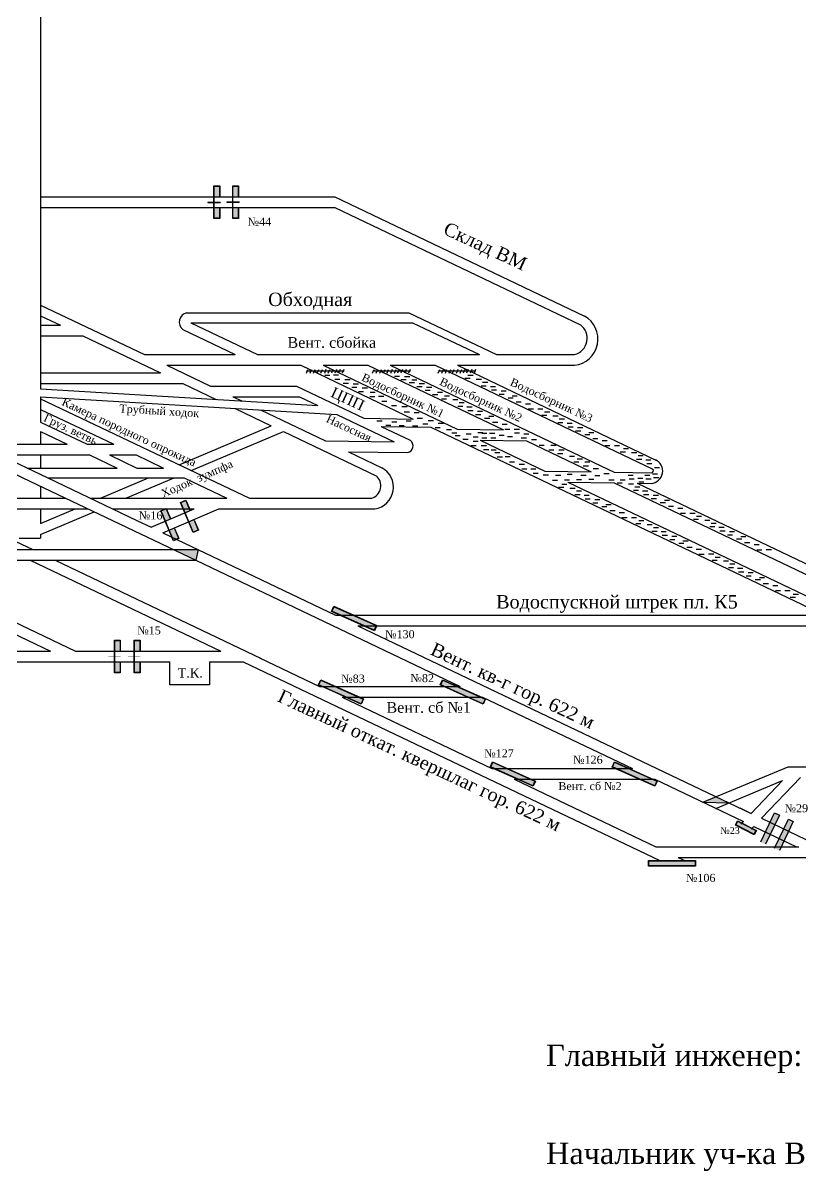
# Model space of a CAD drawing. Header units: millimetres. Extents: x -1207 to 162, y -504 to 324.
# Drawn here: x -433.2 to -141.9, y -425.2 to 5 of the extents above; entities that cross this region are included whole.
import ezdxf

# ---------------------------------------------------------------- set-up
doc = ezdxf.new("R2010")
doc.units = ezdxf.units.MM
for name, color, linetype in [('Двери', 7, 'Continuous'), ('Номера перемычек', 7, 'Continuous'), ('Перемычки 01', 7, 'Continuous'), ('Подписи', 7, 'Continuous')]:
    doc.layers.add(name, color=color, linetype=linetype)
doc.styles.get("Standard").update_dxf_attribs({"font": 'TIMES.TTF', "height": 10})

msp = doc.modelspace()

# ---------------------------------------------------------------- hatches: boundary and pattern name
for color, points in [(256, [(-367.557, -192.293), (-376.849, -192.293), (-368.462, -196.293)]), (256, [(-401.259, -232.313), (-401.259, -232.457), (-398.937, -232.457), (-398.937, -232.313)]), (256, [(-396.581, -232.457), (-396.581, -232.313), (-398.837, -232.313), (-398.837, -232.457)]), (256, [(-393.85, -232.313), (-393.85, -232.457), (-391.528, -232.457), (-391.528, -232.313)]), (256, [(-389.172, -232.457), (-389.172, -232.313), (-391.428, -232.313), (-391.428, -232.457)]), (256, [(-173.372, -284.904), (-178.342, -286.966), (-168.516, -287.221)]), (3, [(-165.254, -294.103), (-165.971, -295.478), (-159.216, -298.999), (-158.499, -297.624)])]:
    msp.add_hatch(color=color).paths.add_polyline_path(points)
h = msp.add_hatch(color=256)
h.paths.add_polyline_path([(-165.314, -293.913), (-166.161, -295.537), (-159.156, -299.189), (-158.309, -297.564)])
h.paths.add_polyline_path([(-158.499, -297.624), (-159.216, -298.999), (-165.971, -295.478), (-165.254, -294.103)], flags=16)
at = {"layer": 'Двери'}
h = msp.add_hatch(color=256, dxfattribs=at)
h.paths.add_polyline_path([(-359.409, -60.154), (-359.409, -56.054), (-361.609, -56.054), (-361.609, -60.154), (-361.509, -60.154), (-361.509, -56.154), (-359.509, -56.154), (-359.509, -60.154)])
h.paths.add_polyline_path([(-361.509, -64.154), (-361.509, -60.154), (-361.609, -60.154), (-361.609, -64.154)])
h.paths.add_polyline_path([(-359.409, -68.254), (-359.409, -64.154), (-359.509, -64.154), (-359.509, -68.154), (-361.509, -68.154), (-361.509, -64.154), (-361.609, -64.154), (-361.609, -68.254)])
h = msp.add_hatch(color=3, dxfattribs=at)
h.paths.add_polyline_path([(-359.509, -56.154), (-361.509, -56.154), (-361.509, -60.154), (-359.509, -60.154)])
h.paths.add_polyline_path([(-361.509, -68.154), (-359.509, -68.154), (-359.509, -64.154), (-361.509, -64.154)])
h = msp.add_hatch(color=256, dxfattribs=at)
h.paths.add_polyline_path([(-352.393, -60.154), (-352.393, -56.054), (-354.593, -56.054), (-354.593, -60.154), (-354.493, -60.154), (-354.493, -56.154), (-352.493, -56.154), (-352.493, -60.154)])
h.paths.add_polyline_path([(-354.493, -64.154), (-354.493, -60.154), (-354.593, -60.154), (-354.593, -64.154)])
h.paths.add_polyline_path([(-352.393, -68.254), (-352.393, -64.154), (-352.493, -64.154), (-352.493, -68.154), (-354.493, -68.154), (-354.493, -64.154), (-354.593, -64.154), (-354.593, -68.254)])
h = msp.add_hatch(color=3, dxfattribs=at)
h.paths.add_polyline_path([(-352.493, -56.154), (-354.493, -56.154), (-354.493, -60.154), (-352.493, -60.154)])
h.paths.add_polyline_path([(-354.493, -68.154), (-352.493, -68.154), (-352.493, -64.154), (-354.493, -64.154)])
h = msp.add_hatch(color=256, dxfattribs=at)
h.paths.add_polyline_path([(-370.517, -177.568), (-372.105, -173.788), (-374.133, -174.64), (-372.545, -178.42), (-372.453, -178.382), (-374.002, -174.694), (-372.158, -173.919), (-370.609, -177.607)])
h.paths.add_polyline_path([(-370.903, -182.069), (-372.453, -178.382), (-372.545, -178.42), (-370.995, -182.108)])
h.paths.add_polyline_path([(-367.379, -185.036), (-368.967, -181.256), (-369.059, -181.295), (-367.51, -184.982), (-369.354, -185.757), (-370.903, -182.069), (-370.995, -182.108), (-369.407, -185.888)])
h = msp.add_hatch(color=3, dxfattribs=at)
h.paths.add_polyline_path([(-372.158, -173.919), (-374.002, -174.694), (-372.453, -178.382), (-370.609, -177.607)])
h.paths.add_polyline_path([(-369.354, -185.757), (-367.51, -184.982), (-369.059, -181.295), (-370.903, -182.069)])
h = msp.add_hatch(color=256, dxfattribs=at)
h.paths.add_polyline_path([(-377.892, -180.667), (-379.48, -176.887), (-381.509, -177.739), (-379.92, -181.519), (-379.828, -181.481), (-381.378, -177.793), (-379.534, -177.018), (-377.984, -180.706)])
h.paths.add_polyline_path([(-378.279, -185.168), (-379.828, -181.481), (-379.92, -181.519), (-378.371, -185.207)])
h.paths.add_polyline_path([(-374.754, -188.135), (-376.343, -184.355), (-376.435, -184.393), (-374.885, -188.081), (-376.729, -188.856), (-378.279, -185.168), (-378.371, -185.207), (-376.783, -188.987)])
h = msp.add_hatch(color=3, dxfattribs=at)
h.paths.add_polyline_path([(-379.534, -177.018), (-381.378, -177.793), (-379.828, -181.481), (-377.984, -180.706)])
h.paths.add_polyline_path([(-376.729, -188.856), (-374.885, -188.081), (-376.435, -184.393), (-378.279, -185.168)])
h = msp.add_hatch(color=256, dxfattribs=at)
h.paths.add_polyline_path([(-396.72, -230.377), (-396.72, -226.277), (-398.92, -226.277), (-398.92, -230.377), (-398.82, -230.377), (-398.82, -226.377), (-396.82, -226.377), (-396.82, -230.377)])
h.paths.add_polyline_path([(-398.82, -234.377), (-398.82, -230.377), (-398.92, -230.377), (-398.92, -234.377)])
h.paths.add_polyline_path([(-396.72, -238.477), (-396.72, -234.377), (-396.82, -234.377), (-396.82, -238.377), (-398.82, -238.377), (-398.82, -234.377), (-398.92, -234.377), (-398.92, -238.477)])
h = msp.add_hatch(color=3, dxfattribs=at)
h.paths.add_polyline_path([(-396.82, -226.377), (-398.82, -226.377), (-398.82, -230.377), (-396.82, -230.377)])
h.paths.add_polyline_path([(-398.82, -238.377), (-396.82, -238.377), (-396.82, -234.377), (-398.82, -234.377)])
h = msp.add_hatch(color=256, dxfattribs=at)
h.paths.add_polyline_path([(-389.311, -230.377), (-389.311, -226.277), (-391.511, -226.277), (-391.511, -230.377), (-391.411, -230.377), (-391.411, -226.377), (-389.411, -226.377), (-389.411, -230.377)])
h.paths.add_polyline_path([(-391.411, -234.377), (-391.411, -230.377), (-391.511, -230.377), (-391.511, -234.377)])
h.paths.add_polyline_path([(-389.311, -238.477), (-389.311, -234.377), (-389.411, -234.377), (-389.411, -238.377), (-391.411, -238.377), (-391.411, -234.377), (-391.511, -234.377), (-391.511, -238.477)])
h = msp.add_hatch(color=3, dxfattribs=at)
h.paths.add_polyline_path([(-389.411, -226.377), (-391.411, -226.377), (-391.411, -230.377), (-389.411, -230.377)])
h.paths.add_polyline_path([(-391.411, -238.377), (-389.411, -238.377), (-389.411, -234.377), (-391.411, -234.377)])
at = {"layer": 'Перемычки 01'}
h = msp.add_hatch(color=256, dxfattribs=at)
h.paths.add_polyline_path([(-316.655, -213.537), (-317.535, -215.497), (-301.479, -222.708), (-300.598, -220.748)])
h.paths.add_polyline_path([(-300.766, -220.812), (-301.543, -222.54), (-317.367, -215.434), (-316.591, -213.705)], flags=16)
for points in [[(-316.591, -213.705), (-317.367, -215.434), (-301.543, -222.54), (-300.766, -220.812)], [(-321.5, -241.244), (-322.277, -242.973), (-306.452, -250.08), (-305.676, -248.351)], [(-275.838, -241.244), (-276.614, -242.973), (-260.79, -250.08), (-260.013, -248.351)], [(-257.117, -272.001), (-257.893, -273.73), (-242.068, -280.837), (-241.292, -279.108)], [(-211.454, -272.001), (-212.23, -273.73), (-196.406, -280.837), (-195.629, -279.108)], [(-198.614, -308.976), (-198.614, -310.871), (-181.267, -310.871), (-181.267, -308.976)]]:
    msp.add_hatch(color=3, dxfattribs=at).paths.add_polyline_path(points)
h = msp.add_hatch(color=256, dxfattribs=at)
h.paths.add_polyline_path([(-321.564, -241.076), (-322.445, -243.037), (-306.388, -250.248), (-305.508, -248.287)])
h.paths.add_polyline_path([(-305.676, -248.351), (-306.452, -250.08), (-322.277, -242.973), (-321.5, -241.244)], flags=16)
h = msp.add_hatch(color=256, dxfattribs=at)
h.paths.add_polyline_path([(-275.902, -241.076), (-276.782, -243.037), (-260.726, -250.248), (-259.845, -248.287)])
h.paths.add_polyline_path([(-260.013, -248.351), (-260.79, -250.08), (-276.614, -242.973), (-275.838, -241.244)], flags=16)
h = msp.add_hatch(color=256, dxfattribs=at)
h.paths.add_polyline_path([(-257.18, -271.833), (-258.061, -273.794), (-242.005, -281.005), (-241.124, -279.044)])
h.paths.add_polyline_path([(-241.292, -279.108), (-242.068, -280.837), (-257.893, -273.73), (-257.117, -272.001)], flags=16)
h = msp.add_hatch(color=256, dxfattribs=at)
h.paths.add_polyline_path([(-211.518, -271.833), (-212.398, -273.794), (-196.342, -281.005), (-195.461, -279.044)])
h.paths.add_polyline_path([(-195.629, -279.108), (-196.406, -280.837), (-212.23, -273.73), (-211.454, -272.001)], flags=16)
h = msp.add_hatch(color=256, dxfattribs=at)
h.paths.add_polyline_path([(-151.543, -290.838), (-153.307, -294.539), (-153.217, -294.582), (-151.496, -290.972), (-149.69, -291.832), (-151.411, -295.443), (-151.321, -295.486), (-149.557, -291.785)])
h.paths.add_polyline_path([(-153.217, -294.582), (-153.307, -294.539), (-156.792, -301.852), (-154.806, -302.798), (-151.321, -295.486), (-151.411, -295.443), (-154.853, -302.665), (-156.658, -301.804)])
h = msp.add_hatch(color=3, dxfattribs=at)
h.paths.add_polyline_path([(-149.69, -291.832), (-151.496, -290.972), (-153.217, -294.582), (-151.411, -295.443)])
h.paths.add_polyline_path([(-154.938, -298.193), (-153.132, -299.054), (-151.411, -295.443), (-153.217, -294.582)])
h.paths.add_polyline_path([(-154.938, -298.193), (-156.658, -301.804), (-154.853, -302.665), (-153.132, -299.054)])
h = msp.add_hatch(color=256, dxfattribs=at)
h.paths.add_polyline_path([(-146.337, -293.211), (-148.101, -296.912), (-148.011, -296.955), (-146.29, -293.344), (-144.484, -294.205), (-146.205, -297.816), (-146.115, -297.859), (-144.351, -294.158)])
h.paths.add_polyline_path([(-148.011, -296.955), (-148.101, -296.912), (-151.586, -304.225), (-149.6, -305.171), (-146.115, -297.859), (-146.205, -297.816), (-149.647, -305.038), (-151.452, -304.177)])
h = msp.add_hatch(color=3, dxfattribs=at)
h.paths.add_polyline_path([(-144.484, -294.205), (-146.29, -293.344), (-148.011, -296.955), (-146.205, -297.816)])
h.paths.add_polyline_path([(-149.732, -300.566), (-147.926, -301.427), (-146.205, -297.816), (-148.011, -296.955)])
h.paths.add_polyline_path([(-149.732, -300.566), (-151.452, -304.177), (-149.647, -305.038), (-147.926, -301.427)])
h = msp.add_hatch(color=256, dxfattribs=at)
h.paths.add_polyline_path([(-198.741, -308.849), (-198.741, -310.998), (-181.14, -310.998), (-181.14, -308.849)])
h.paths.add_polyline_path([(-181.267, -308.976), (-181.267, -310.871), (-198.614, -310.871), (-198.614, -308.976)], flags=16)

# ---------------------------------------------------------------- linework, layer by layer
for p, q in [((-426.564, 76.892), (-426.564, -132.092)), ((-426.564, -60.154), (-316.305, -60.154)), ((-316.305, -60.154), (-222.687, -104.803)), ((-426.564, -64.154), (-316.305, -64.154)), ((-316.305, -64.154), (-224.241, -108.062)), ((-426.564, -100.675), (-387.639, -119.239)), ((-426.564, -104.675), (-419.161, -108.206)), ((-371.767, -103.555), (-288.554, -103.565)), ((-370.32, -107.3), (-287.148, -107.31)), ((-370.32, -107.3), (-345.274, -119.245)), ((-288.554, -103.565), (-255.655, -119.256)), ((-287.148, -107.31), (-262.103, -119.255)), ((-426.564, -108.205), (-419.161, -108.206)), ((-373.301, -109.878), (-353.664, -119.244)), ((-426.564, -112.205), (-410.772, -112.207)), ((-410.772, -112.207), (-381.706, -126.069)), ((-387.639, -119.239), (-376.739, -119.241)), ((-387.639, -119.239), (-353.664, -119.244)), ((-345.274, -119.245), (-262.103, -119.255)), ((-345.274, -119.245), (-295.079, -119.251)), ((-255.655, -119.256), (-226.51, -119.259)), ((-379.249, -123.24), (-329.094, -123.247)), ((-379.249, -123.24), (-366.602, -123.242)), ((-379.249, -123.24), (-362.873, -131.051)), ((-333.045, -123.246), (-329.094, -123.247)), ((-329.094, -123.247), (-286.881, -143.379)), ((-320.704, -123.248), (-270.491, -147.195)), ((-320.704, -123.248), (-303.926, -123.25)), ((-303.926, -123.25), (-253.139, -147.471)), ((-295.536, -123.251), (-227.135, -155.873)), ((-295.536, -123.251), (-278.758, -123.253)), ((-278.758, -123.253), (-197.091, -162.201)), ((-270.368, -123.254), (-195.963, -158.739)), ((-270.368, -123.254), (-226.418, -123.259)), ((-426.564, -126.066), (-381.706, -126.069)), ((-326.49, -124.937), (-327.099, -126.332)), ((-312.823, -125.474), (-326.913, -125.478)), ((-325.098, -124.936), (-325.707, -126.332)), ((-323.825, -124.937), (-324.434, -126.332)), ((-322.433, -124.936), (-323.042, -126.332)), ((-321.093, -124.953), (-321.702, -126.349)), ((-319.621, -124.883), (-320.23, -126.279)), ((-320.062, -126.979), (-318.136, -126.979)), ((-318.281, -124.9), (-318.89, -126.295)), ((-317.003, -124.855), (-317.612, -126.251)), ((-316.802, -126.846), (-314.876, -126.846)), ((-315.73, -124.786), (-316.339, -126.181)), ((-316.318, -128.439), (-314.392, -128.439)), ((-314.352, -124.803), (-314.961, -126.199)), ((-312.96, -124.803), (-313.569, -126.198)), ((-312.514, -128.583), (-310.588, -128.583)), ((-301.657, -124.937), (-302.266, -126.332)), ((-287.99, -125.474), (-302.08, -125.478)), ((-300.265, -124.936), (-300.874, -126.332)), ((-298.992, -124.937), (-299.601, -126.332)), ((-297.6, -124.936), (-298.209, -126.332)), ((-296.26, -124.953), (-296.869, -126.349)), ((-294.788, -124.883), (-295.397, -126.279)), ((-293.448, -124.9), (-294.057, -126.295)), ((-293.99, -127.278), (-292.064, -127.278)), ((-292.17, -124.855), (-292.779, -126.251)), ((-291.55, -128.589), (-289.624, -128.589)), ((-290.897, -124.786), (-291.506, -126.181)), ((-290.139, -127.481), (-288.213, -127.481)), ((-289.519, -124.803), (-290.128, -126.199)), ((-288.127, -124.803), (-288.736, -126.198)), ((-287.437, -128.696), (-285.511, -128.696)), ((-277.057, -124.937), (-277.666, -126.332)), ((-263.391, -125.474), (-277.48, -125.478)), ((-275.665, -124.936), (-276.274, -126.332)), ((-274.393, -124.937), (-275.002, -126.332)), ((-273.001, -124.936), (-273.61, -126.332)), ((-271.66, -124.953), (-272.27, -126.349)), ((-270.189, -124.883), (-270.798, -126.279)), ((-268.848, -124.9), (-269.458, -126.295)), ((-267.57, -124.855), (-268.179, -126.251)), ((-267.549, -128.134), (-265.623, -128.134)), ((-266.297, -124.786), (-266.907, -126.181)), ((-266.401, -126.986), (-264.475, -126.986)), ((-264.92, -124.803), (-265.529, -126.199)), ((-263.528, -124.803), (-264.137, -126.198)), ((-263.294, -128.471), (-261.368, -128.471)), ((-426.564, -130.066), (-373.318, -130.069)), ((-426.564, -132.092), (-322.635, -138.327)), ((-373.318, -130.069), (-360.805, -136.037)), ((-362.873, -131.051), (-330.635, -131.055)), ((-330.635, -131.055), (-305.411, -143.085)), ((-313.122, -129.933), (-311.196, -129.933)), ((-309.947, -131.418), (-308.021, -131.418)), ((-309.406, -130.203), (-307.48, -130.203)), ((-307.447, -133.106), (-305.521, -133.106)), ((-306.028, -131.688), (-304.102, -131.688)), ((-303.056, -133.308), (-301.13, -133.308)), ((-288.383, -129.641), (-286.457, -129.641)), ((-285.546, -131.193), (-283.62, -131.193)), ((-284.667, -130.046), (-282.741, -130.046)), ((-282.506, -132.611), (-280.58, -132.611)), ((-281.898, -131.463), (-279.972, -131.463)), ((-277.845, -133.353), (-275.918, -133.353)), ((-261.446, -130.936), (-259.52, -130.936)), ((-260.906, -129.586), (-258.98, -129.586)), ((-258.001, -131.138), (-256.075, -131.138)), ((-257.596, -132.488), (-255.67, -132.488)), ((-254.015, -132.826), (-252.089, -132.826)), ((-426.564, -135.046), (-315.55, -141.706)), ((-426.564, -135.046), (-426.564, -144.534)), ((-426.564, -135.765), (-348.343, -173.071)), ((-354.484, -135.052), (-351.211, -136.613)), ((-354.484, -135.052), (-329.496, -135.055)), ((-329.496, -135.055), (-322.635, -138.327)), ((-303.191, -134.928), (-301.265, -134.928)), ((-299.881, -134.861), (-297.955, -134.861)), ((-298.733, -136.751), (-296.807, -136.751)), ((-279.668, -134.231), (-277.742, -134.231)), ((-276.358, -135.783), (-274.432, -135.783)), ((-275.21, -134.636), (-273.284, -134.636)), ((-272.103, -136.121), (-270.176, -136.121)), ((-269.715, -137.235), (-267.789, -137.235)), ((-254.758, -134.041), (-252.832, -134.041)), ((-251.381, -135.458), (-249.455, -135.458)), ((-249.827, -134.648), (-247.901, -134.648)), ((-248.341, -136.943), (-246.415, -136.943)), ((-426.564, -139.765), (-413.928, -145.791)), ((-426.564, -139.765), (-415.448, -145.067)), ((-353.72, -139.416), (-340.107, -145.908)), ((-344.126, -139.991), (-319.854, -151.567)), ((-315.55, -141.706), (-294.013, -151.978)), ((-295.075, -138.31), (-293.149, -138.31)), ((-291.157, -138.715), (-289.231, -138.715)), ((-290.279, -140.672), (-288.353, -140.672)), ((-286.564, -140.942), (-284.637, -140.942)), ((-270.255, -138.585), (-268.329, -138.585)), ((-266.81, -138.788), (-264.884, -138.788)), ((-266.405, -140.138), (-264.479, -140.138)), ((-263.567, -141.69), (-261.641, -141.69)), ((-262.824, -140.475), (-260.898, -140.475)), ((-244.828, -137.686), (-242.902, -137.686)), ((-243.815, -139.576), (-241.889, -139.576)), ((-240.235, -139.508), (-238.309, -139.508)), ((-238.826, -141.894), (-236.9, -141.894)), ((-237.678, -140.746), (-235.752, -140.746)), ((-426.564, -144.534), (-409.144, -152.842)), ((-413.928, -145.791), (-399.143, -152.843)), ((-374.621, -160.538), (-340.107, -145.908)), ((-305.411, -143.085), (-286.881, -143.379)), ((-300.547, -144.115), (-298.621, -144.115)), ((-298.904, -146.188), (-288.045, -151.367)), ((-298.904, -146.188), (-280.374, -146.482)), ((-297.237, -145.735), (-295.311, -145.735)), ((-294.94, -144.385), (-293.014, -144.385)), ((-292.238, -145.802), (-290.312, -145.802)), ((-289.603, -144.115), (-287.677, -144.115)), ((-287.171, -145.937), (-285.245, -145.937)), ((-285.415, -143.035), (-283.489, -143.035)), ((-283.321, -145.195), (-281.395, -145.195)), ((-281.294, -143.98), (-279.368, -143.98)), ((-277.511, -144.992), (-275.585, -144.992)), ((-260.19, -143.108), (-258.264, -143.108)), ((-258.636, -142.298), (-256.71, -142.298)), ((-257.15, -144.593), (-255.224, -144.593)), ((-253.637, -145.335), (-251.711, -145.335)), ((-234.571, -142.231), (-232.645, -142.231)), ((-232.723, -144.696), (-230.797, -144.696)), ((-232.183, -143.346), (-230.257, -143.346)), ((-229.278, -144.898), (-227.352, -144.898)), ((-228.873, -146.248), (-226.947, -146.248)), ((-426.564, -148.097), (-416.614, -152.842)), ((-426.564, -148.097), (-426.564, -152.49)), ((-370.112, -162.688), (-335.598, -148.059)), ((-335.598, -148.059), (-300.785, -164.662)), ((-280.374, -146.482), (-132.816, -216.856)), ((-278.727, -146.545), (-276.801, -146.545)), ((-274.443, -147.293), (-272.517, -147.293)), ((-272.484, -148.508), (-270.558, -148.508)), ((-271.201, -149.52), (-269.275, -149.52)), ((-270.491, -147.195), (-253.139, -147.471)), ((-267.08, -148.98), (-265.154, -148.98)), ((-264.446, -150.06), (-262.52, -150.06)), ((-262.757, -148.373), (-260.831, -148.373)), ((-261.203, -148.646), (-259.277, -148.646)), ((-261.203, -150.398), (-259.277, -150.398)), ((-258.298, -148.646), (-256.372, -148.646)), ((-257.825, -150.465), (-255.899, -150.465)), ((-254.718, -149.388), (-252.792, -149.388)), ((-252.624, -147.225), (-250.698, -147.225)), ((-251.61, -149.993), (-249.684, -149.993)), ((-249.043, -147.158), (-247.117, -147.158)), ((-248.976, -148.575), (-247.05, -148.575)), ((-246.409, -150.465), (-244.483, -150.465)), ((-245.463, -148.913), (-243.537, -148.913)), ((-226.035, -147.801), (-224.109, -147.801)), ((-225.292, -146.586), (-223.366, -146.586)), ((-222.658, -149.218), (-220.732, -149.218)), ((-221.104, -148.408), (-219.178, -148.408)), ((-459.576, -152.839), (-433.2, -165.419)), ((-450.283, -152.84), (-416.614, -152.842)), ((-450.283, -152.84), (-423.907, -165.419)), ((-426.564, -152.49), (-426.564, -152.841)), ((-409.144, -152.842), (-399.143, -152.843)), ((-319.854, -151.567), (-294.013, -151.978)), ((-268.296, -150.87), (-266.37, -150.87)), ((-265.27, -153.294), (-263.344, -153.294)), ((-264.446, -151.68), (-262.52, -151.68)), ((-261.839, -151.322), (-244.487, -151.597)), ((-261.839, -151.322), (-237.632, -162.866)), ((-261.416, -153.294), (-259.49, -153.294)), ((-260.526, -154.834), (-258.6, -154.834)), ((-244.487, -151.597), (-220.281, -163.142)), ((-242.609, -151.081), (-240.683, -151.081)), ((-239.715, -153.123), (-237.789, -153.123)), ((-235.289, -153.208), (-233.363, -153.208)), ((-219.618, -150.703), (-217.692, -150.703)), ((-216.105, -151.446), (-214.179, -151.446)), ((-215.092, -153.336), (-213.166, -153.336)), ((-211.512, -153.268), (-209.586, -153.268)), ((-208.154, -154.491), (-206.228, -154.491)), ((-441.895, -156.84), (-408.226, -156.842)), ((-426.564, -156.841), (-426.564, -161.743)), ((-408.226, -156.842), (-397.947, -161.744)), ((-400.756, -156.843), (-390.477, -161.745)), ((-400.756, -156.843), (-390.755, -156.843)), ((-390.755, -156.843), (-386.089, -159.068)), ((-386.089, -159.068), (-380.476, -161.745)), ((-311.178, -155.705), (-289.039, -155.96)), ((-311.178, -155.705), (-298.702, -161.655)), ((-257.739, -154.953), (-255.813, -154.953)), ((-256.338, -155.889), (-254.412, -155.889)), ((-255.421, -157.569), (-253.495, -157.569)), ((-252.517, -157.417), (-250.591, -157.417)), ((-236.14, -154.909), (-234.214, -154.909)), ((-232.82, -156.355), (-230.894, -156.355)), ((-232.309, -154.909), (-230.383, -154.909)), ((-228.394, -157.29), (-226.468, -157.29)), ((-227.135, -155.873), (-211.605, -163.28)), ((-225.414, -158.311), (-223.488, -158.311)), ((-209.303, -155.638), (-207.377, -155.638)), ((-205.047, -155.975), (-203.121, -155.975)), ((-203.199, -158.44), (-201.273, -158.44)), ((-202.659, -157.09), (-200.733, -157.09)), ((-199.754, -158.643), (-197.828, -158.643)), ((-431.616, -161.742), (-397.947, -161.744)), ((-390.477, -161.745), (-380.476, -161.745)), ((-250.835, -159.402), (-248.909, -159.402)), ((-247.167, -160.319), (-245.241, -160.319)), ((-246.25, -161.999), (-244.324, -161.999)), ((-242.887, -161.999), (-240.961, -161.999)), ((-237.632, -162.866), (-220.281, -163.142)), ((-226.776, -159.417), (-224.85, -159.417)), ((-223.201, -160.948), (-221.275, -160.948)), ((-222.605, -159.417), (-220.679, -159.417)), ((-219.456, -161.883), (-217.53, -161.883)), ((-211.605, -163.28), (-197.711, -163.5)), ((-199.349, -159.993), (-197.423, -159.993)), ((-196.512, -161.545), (-194.586, -161.545)), ((-433.2, -165.419), (-368.462, -196.293)), ((-423.907, -165.419), (-390.471, -181.365)), ((-423.907, -165.419), (-372.767, -165.422)), ((-404.181, -173.067), (-386.142, -165.421)), ((-394.599, -173.068), (-376.56, -165.422)), ((-372.767, -165.422), (-356.731, -173.07)), ((-241.97, -163.679), (-240.044, -163.679)), ((-238.172, -164.34), (-236.246, -164.34)), ((-234.707, -166.309), (-232.781, -166.309)), ((-233.573, -164.399), (-231.646, -164.399)), ((-231.269, -167.747), (-229.343, -167.747)), ((-230.227, -166.13), (-228.301, -166.13)), ((-229.212, -164.101), (-227.286, -164.101)), ((-228.978, -166.994), (-211.626, -167.27)), ((-228.978, -166.994), (-124.429, -216.856)), ((-225.747, -166.07), (-223.821, -166.07)), ((-224.075, -164.399), (-222.149, -164.399)), ((-221.158, -165.937), (-219.232, -165.937)), ((-218.86, -164.52), (-216.934, -164.52)), ((-215.455, -163.84), (-213.529, -163.84)), ((-213.582, -166.136), (-211.656, -166.136)), ((-211.626, -167.27), (-107.655, -216.856)), ((-210.502, -167.28), (-208.576, -167.28)), ((-209.354, -166.132), (-207.428, -166.132)), ((-206.397, -164.481), (-204.471, -164.481)), ((-206.246, -167.617), (-204.32, -167.617)), ((-205.992, -165.831), (-204.066, -165.831)), ((-202.95, -167.407), (-197.764, -167.49)), ((-202.95, -167.407), (-99.267, -216.856)), ((-202.768, -165.526), (-200.842, -165.526)), ((-202.363, -166.876), (-200.437, -166.876)), ((-200.123, -164.42), (-198.197, -164.42)), ((-199.718, -165.77), (-197.792, -165.77)), ((-197.232, -163.928), (-195.306, -163.928)), ((-196.827, -165.278), (-194.901, -165.278)), ((-426.564, -168.584), (-426.564, -173.066)), ((-232.418, -168.894), (-230.492, -168.894)), ((-228.162, -169.232), (-226.236, -169.232)), ((-226.315, -171.696), (-224.389, -171.696)), ((-225.774, -170.346), (-223.848, -170.346)), ((-222.869, -171.899), (-220.943, -171.899)), ((-204.399, -170.082), (-202.473, -170.082)), ((-203.858, -168.732), (-201.932, -168.732)), ((-200.954, -170.284), (-199.027, -170.284)), ((-200.548, -171.634), (-198.622, -171.634)), ((-196.968, -171.972), (-195.042, -171.972)), ((-469.876, -173.064), (-417.164, -173.067)), ((-407.87, -173.067), (-356.731, -173.07)), ((-379.447, -173.069), (-379.447, -173.069)), ((-348.343, -173.071), (-302.475, -173.073)), ((-222.464, -173.249), (-220.538, -173.249)), ((-219.627, -174.801), (-217.701, -174.801)), ((-218.884, -173.586), (-216.958, -173.586)), ((-216.249, -176.219), (-214.323, -176.219)), ((-214.695, -175.409), (-212.769, -175.409)), ((-197.711, -173.187), (-195.785, -173.187)), ((-194.333, -174.604), (-192.407, -174.604)), ((-192.78, -173.794), (-190.854, -173.794)), ((-191.293, -176.089), (-189.367, -176.089)), ((-461.488, -177.064), (-408.776, -177.067)), ((-461.488, -177.064), (-429.556, -192.293)), ((-426.564, -177.066), (-426.564, -182.555)), ((-426.564, -182.555), (-413.616, -177.067)), ((-426.564, -186.617), (-406.544, -178.131)), ((-399.482, -177.068), (-390.471, -177.068)), ((-390.471, -177.068), (-369.028, -177.07)), ((-385.15, -183.903), (-369.028, -177.07)), ((-380.813, -185.972), (-359.812, -177.07)), ((-359.812, -177.07), (-301.312, -177.073)), ((-213.209, -177.704), (-211.283, -177.704)), ((-209.697, -178.446), (-207.77, -178.446)), ((-208.683, -180.336), (-206.757, -180.336)), ((-205.103, -180.269), (-203.177, -180.269)), ((-187.781, -176.832), (-185.855, -176.832)), ((-186.767, -178.722), (-184.841, -178.722)), ((-183.187, -178.654), (-181.261, -178.654)), ((-180.758, -179.75), (-178.832, -179.75)), ((-390.471, -181.365), (-385.15, -183.903)), ((-203.543, -182.561), (-201.617, -182.561)), ((-202.394, -181.414), (-200.468, -181.414)), ((-199.287, -182.899), (-197.361, -182.899)), ((-196.899, -184.013), (-194.973, -184.013)), ((-181.907, -180.898), (-179.981, -180.898)), ((-177.651, -181.235), (-175.725, -181.235)), ((-175.803, -183.7), (-173.877, -183.7)), ((-175.263, -182.35), (-173.337, -182.35)), ((-172.358, -183.902), (-170.432, -183.902)), ((-434.564, -188.044), (-426.564, -188.044)), ((-426.564, -186.617), (-426.564, -188.044)), ((-380.813, -185.972), (-343.795, -203.626)), ((-197.439, -185.363), (-195.513, -185.363)), ((-193.994, -185.566), (-192.068, -185.566)), ((-193.589, -186.916), (-191.663, -186.916)), ((-190.752, -188.468), (-188.826, -188.468)), ((-190.009, -187.253), (-188.082, -187.253)), ((-185.82, -189.076), (-183.894, -189.076)), ((-171.953, -185.252), (-170.027, -185.252)), ((-169.116, -186.805), (-167.19, -186.805)), ((-168.373, -185.59), (-166.446, -185.59)), ((-165.738, -188.222), (-163.812, -188.222)), ((-164.184, -187.412), (-162.258, -187.412)), ((-515.404, -192.293), (-367.557, -192.293)), ((-367.557, -192.293), (-368.462, -196.293)), ((-187.374, -189.886), (-185.448, -189.886)), ((-184.334, -191.371), (-182.408, -191.371)), ((-180.821, -192.113), (-178.895, -192.113)), ((-162.698, -189.707), (-160.772, -189.707)), ((-159.185, -190.45), (-157.259, -190.45)), ((-158.172, -192.34), (-156.246, -192.34)), ((-154.592, -192.272), (-152.666, -192.272)), ((-494.787, -196.293), (-368.462, -196.293)), ((-494.269, -196.293), (-422.836, -230.361)), ((-484.977, -196.293), (-413.544, -230.361)), ((-430.461, -196.293), (-359.027, -230.361)), ((-421.169, -196.293), (-343.9, -233.144)), ((-368.462, -196.293), (-269.297, -243.588)), ((-179.808, -194.003), (-177.882, -194.003)), ((-176.228, -193.936), (-174.302, -193.936)), ((-174.909, -196.244), (-172.983, -196.244)), ((-173.761, -195.097), (-171.835, -195.097)), ((-170.654, -196.582), (-168.728, -196.582)), ((-168.266, -197.696), (-166.34, -197.696)), ((-168.806, -199.046), (-166.88, -199.046)), ((-165.361, -199.249), (-163.435, -199.249)), ((-164.956, -200.599), (-163.03, -200.599)), ((-162.118, -202.151), (-160.192, -202.151)), ((-161.375, -200.936), (-159.449, -200.936)), ((-343.739, -203.653), (-316.055, -216.856)), ((-158.741, -203.569), (-156.815, -203.569)), ((-157.187, -202.759), (-155.261, -202.759)), ((-155.701, -205.054), (-153.775, -205.054)), ((-152.188, -205.796), (-150.262, -205.796)), ((-151.175, -207.686), (-149.249, -207.686)), ((-147.595, -207.619), (-145.668, -207.619)), ((-145.605, -210.114), (-143.679, -210.114)), ((-144.456, -208.967), (-142.53, -208.967)), ((-316.055, -216.856), (-270.668, -216.856)), ((-273.22, -216.825), (-132.816, -216.856)), ((-307.668, -220.856), (-98.29, -220.856)), ((-307.668, -220.856), (-160.194, -291.189)), ((-494.787, -230.361), (-422.836, -230.361)), ((-413.544, -230.361), (-359.027, -230.361)), ((-494.787, -234.361), (-407.145, -234.361)), ((-408.601, -234.361), (-385.377, -234.361)), ((-385.342, -234.361), (-378.137, -234.361)), ((-378.137, -242.96), (-378.137, -234.361)), ((-363.23, -234.361), (-363.23, -242.96)), ((-363.23, -234.361), (-350.64, -234.361)), ((-350.64, -234.361), (-194.197, -308.976)), ((-344.584, -232.818), (-322.003, -243.588)), ((-363.23, -242.96), (-378.137, -242.96)), ((-322.003, -243.588), (-269.297, -243.588)), ((-313.616, -247.588), (-260.91, -247.588)), ((-313.616, -247.588), (-257.421, -274.388)), ((-260.91, -247.588), (-204.715, -274.388)), ((-257.421, -274.388), (-204.715, -274.388)), ((-178.342, -286.966), (-146.331, -273.688)), ((-146.331, -273.688), (-92.83, -273.688)), ((-249.034, -278.388), (-196.328, -278.388)), ((-249.034, -278.388), (-195.985, -303.688)), ((-196.328, -278.388), (-163.102, -294.234)), ((-173.486, -289.282), (-148.458, -278.901)), ((-160.194, -291.189), (-148.458, -278.901)), ((-156.394, -293.002), (-141.769, -277.688)), ((-178.342, -286.966), (-168.516, -287.221)), ((-164.047, -295.224), (-163.102, -294.234)), ((-160.296, -297.088), (-159.302, -296.047)), ((-159.302, -296.047), (-143.278, -303.688)), ((-156.394, -293.002), (-149.085, -296.488)), ((-149.085, -296.488), (-133.986, -303.688)), ((-195.985, -303.688), (-142.399, -303.688)), ((-187.598, -307.688), (-184.898, -308.976)), ((-187.598, -307.688), (-134.627, -307.688))]:
    msp.add_line(p, q)
for points in [[(-165.314, -293.913), (-158.309, -297.564), (-159.156, -299.189), (-166.161, -295.537)], [(-165.254, -294.103), (-158.499, -297.624), (-159.216, -298.999), (-165.971, -295.478)]]:
    msp.add_lwpolyline(points, close=True)
for centre, radius, start, end in [((-370.954, -107.1), 3.637, 102.92568, 229.80421), ((-227.623, -113.41), 9.923, 276.97442, 60.16549), ((-228.045, -113.12), 6.329, 284.03291, 53.05219), ((-289.499, -153.456), 2.546, 280.40857, 55.17962), ((-198.038, -162.873), 4.625, 273.39972, 65.65956), ((-302.569, -168.93), 8.239, 278.77684, 62.00911), ((-197.698, -162.709), 0.791, 269.09028, 39.91478), ((-304.044, -168.382), 4.946, 288.49624, 48.77429)]:
    msp.add_arc(centre, radius, start, end)
at = {"layer": 'Двери'}
for p, q in [((-363.931, -62.09), (-359.253, -62.09)), ((-363.931, -62.09), (-363.931, -62.234)), ((-363.928, -62.234), (-359.253, -62.234)), ((-359.253, -62.09), (-359.253, -62.234)), ((-356.787, -62.021), (-356.787, -62.165)), ((-356.787, -62.021), (-352.109, -62.021)), ((-356.784, -62.165), (-352.109, -62.165)), ((-352.109, -62.021), (-352.109, -62.165))]:
    msp.add_line(p, q, dxfattribs=at)
for points in [[(-359.409, -64.154), (-359.409, -68.254), (-361.609, -68.254), (-361.609, -56.054), (-359.409, -56.054), (-359.409, -60.154)], [(-359.509, -64.154), (-359.509, -68.154), (-361.509, -68.154), (-361.509, -56.154), (-359.509, -56.154), (-359.509, -60.154)], [(-352.393, -64.154), (-352.393, -68.254), (-354.593, -68.254), (-354.593, -56.054), (-352.393, -56.054), (-352.393, -60.154)], [(-352.493, -64.154), (-352.493, -68.154), (-354.493, -68.154), (-354.493, -56.154), (-352.493, -56.154), (-352.493, -60.154)], [(-368.967, -181.256), (-367.379, -185.036), (-369.407, -185.888), (-374.133, -174.64), (-372.105, -173.788), (-370.517, -177.568)], [(-369.059, -181.295), (-367.51, -184.982), (-369.354, -185.757), (-374.002, -174.694), (-372.158, -173.919), (-370.609, -177.607)], [(-376.343, -184.355), (-374.754, -188.135), (-376.783, -188.987), (-381.509, -177.739), (-379.48, -176.887), (-377.892, -180.667)], [(-376.435, -184.393), (-374.885, -188.081), (-376.729, -188.856), (-381.378, -177.793), (-379.534, -177.018), (-377.984, -180.706)], [(-396.72, -234.377), (-396.72, -238.477), (-398.92, -238.477), (-398.92, -226.277), (-396.72, -226.277), (-396.72, -230.377)], [(-396.82, -234.377), (-396.82, -238.377), (-398.82, -238.377), (-398.82, -226.377), (-396.82, -226.377), (-396.82, -230.377)], [(-389.311, -234.377), (-389.311, -238.477), (-391.511, -238.477), (-391.511, -226.277), (-389.311, -226.277), (-389.311, -230.377)], [(-389.411, -234.377), (-389.411, -238.377), (-391.411, -238.377), (-391.411, -226.377), (-389.411, -226.377), (-389.411, -230.377)]]:
    msp.add_lwpolyline(points, dxfattribs=at)
at = {"layer": 'Номера перемычек', "color": 7}
for p, q in [((-367.557, -192.293), (-368.462, -196.293)), ((-164.477, -289.147), (-160.194, -291.189))]:
    msp.add_line(p, q, dxfattribs=at)
at = {"layer": 'Перемычки 01'}
for points in [[(-316.655, -213.537), (-300.598, -220.748), (-301.479, -222.708), (-317.535, -215.497)], [(-316.591, -213.705), (-300.766, -220.812), (-301.543, -222.54), (-317.367, -215.434)], [(-321.564, -241.076), (-305.508, -248.287), (-306.388, -250.248), (-322.445, -243.037)], [(-321.5, -241.244), (-305.676, -248.351), (-306.452, -250.08), (-322.277, -242.973)], [(-275.902, -241.076), (-259.845, -248.287), (-260.726, -250.248), (-276.782, -243.037)], [(-275.838, -241.244), (-260.013, -248.351), (-260.79, -250.08), (-276.614, -242.973)], [(-257.18, -271.833), (-241.124, -279.044), (-242.005, -281.005), (-258.061, -273.794)], [(-257.117, -272.001), (-241.292, -279.108), (-242.068, -280.837), (-257.893, -273.73)], [(-211.518, -271.833), (-195.461, -279.044), (-196.342, -281.005), (-212.398, -273.794)], [(-211.454, -272.001), (-195.629, -279.108), (-196.406, -280.837), (-212.23, -273.73)], [(-198.741, -308.849), (-181.14, -308.849), (-181.14, -310.998), (-198.741, -310.998)], [(-198.614, -308.976), (-181.267, -308.976), (-181.267, -310.871), (-198.614, -310.871)]]:
    msp.add_lwpolyline(points, close=True, dxfattribs=at)
for points in [[(-156.658, -301.804), (-151.496, -290.972), (-149.69, -291.832), (-154.853, -302.665)], [(-151.452, -304.177), (-146.29, -293.344), (-144.484, -294.205), (-149.647, -305.038)]]:
    msp.add_lwpolyline(points, dxfattribs=at)

# ---------------------------------------------------------------- texts
for s, height, rotation, p in [('Склад ВМ', 5, 335, (-276.054, -73.815)), ('Водосборник №1', 3, 335, (-306.568, -128.814)), ('Водосборник №2', 3, 335, (-277.346, -130.419)), ('Водосборник №3', 3, 335, (-250.911, -130.58)), ('ЦПП', 4, 335, (-318.237, -134.85)), ('Камера породного опрокида', 3, 335, (-418.935, -138.009)), ('Трубный ходок', 3, 356.44549, (-397.142, -140.871)), ('Насосная', 3, 335, (-319.849, -144.366))]:
    msp.add_text(s, height=height, rotation=rotation).set_placement(p)
for s, height, p in [('Обходная', 5, (-341.309, -101.039)), ('Водоспускной штрек пл. К5', 5, (-255.846, -214.379)), ('Т.К.', 3.5, (-375.19, -240.278)), ('Вент. сб №1', 4, (-296.966, -253.467)), ('Вент. сб №2', 3, (-232.524, -282.436))]:
    msp.add_text(s, height=height).set_placement(p)
at = {"color": 7}
msp.add_text('Вент. сбойка', height=4, dxfattribs=at).set_placement((-334.06, -116.692))
for s, height, rotation, p in [('Груз. ветвь', 3, 335, (-425.744, -144.027)), ('Ходок  зумпфа', 3, 23.64465, (-380.627, -172.849)), ('Вент. кв-г гор. 622 м', 5, 335, (-280.881, -231.447)), ('Главный откат. квершлаг гор. 622 м', 5, 335, (-338.174, -249.015))]:
    msp.add_text(s, height=height, rotation=rotation, dxfattribs=at).set_placement(p)
at = {"layer": 'Номера перемычек'}
for s, height, p in [('№44', 3, (-349.016, -70.933)), ('№16', 3, (-389.794, -181.003)), ('№15', 3, (-390.387, -224.09)), ('№130', 3, (-297.508, -225.521)), ('№83', 3, (-313.931, -242.15)), ('№82', 3, (-287.978, -241.977)), ('№127', 3, (-260.33, -270.16)), ('№126', 3, (-227.044, -272.545)), ('№29', 3, (-147.762, -290.733)), ('№23', 2.5, (-171.889, -298.838)), ('№106', 3, (-184.745, -316.834))]:
    msp.add_text(s, height=height, dxfattribs=at).set_placement(p)
at = {"layer": 'Подписи', "color": 0}
msp.add_text('Главный инженер:', height=8, dxfattribs=at).set_placement((-237.1, -385.833))
at = {"layer": 'Подписи'}
msp.add_text('Начальник уч-ка ВТБ:', height=8, dxfattribs=at).set_placement((-237.1, -422.556))

doc.saveas('drawing.dxf')
